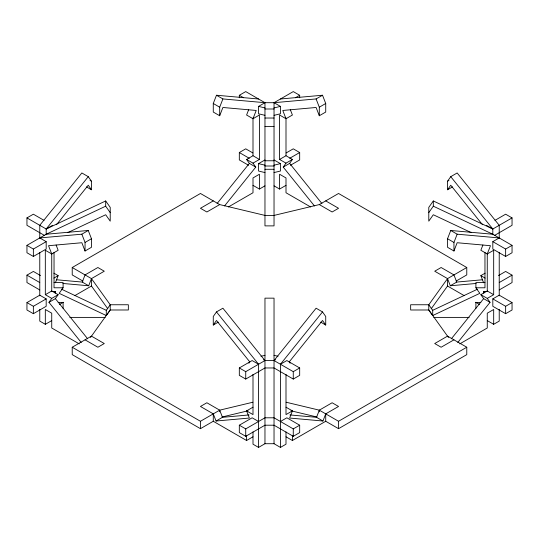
<?xml version="1.0" encoding="UTF-8"?>
<svg xmlns="http://www.w3.org/2000/svg" width="539" height="539" viewBox="0 0 539 539"><rect width="100%" height="100%" fill="white"/><g stroke="black" fill="none" stroke-linecap="round" stroke-linejoin="round"><path stroke-width="0.81" d="M55.369 282.793L58.145 275.638L53.873 273.172M56.454 279.761L82.272 282.072L85.047 274.917L97.876 267.512L104.283 271.211L91.462 278.616L88.686 285.771L62.868 283.467M248.634 109.761L246.592 115.023L253 118.721L256.207 110.461L222.897 107.483L219.69 115.75L213.276 112.045L213.276 103.495L216.483 95.235L258.558 98.994M219.69 115.75L219.69 107.2L222.897 98.933L264.966 102.693L274.034 102.693L316.103 98.933L322.517 95.235L325.724 103.495L325.724 112.045L319.31 115.75L316.103 107.483L282.793 110.461L286 118.721L292.407 115.023L290.366 109.761M286 407.188L292.407 410.893L289.632 418.048L322.949 421.02L325.724 413.864L338.546 406.46L332.132 402.761L319.31 410.166L316.534 417.321L289.881 414.936M482.89 245.016L480.855 250.271L487.263 253.97L490.47 245.71L457.153 242.732L453.953 250.999L447.538 247.293L447.538 238.743L450.745 230.483L492.814 234.243L512.05 245.346L512.05 252.751L505.636 256.449L492.814 249.052L492.814 241.647L499.229 237.942L457.153 234.189L450.745 230.483M453.953 250.999L453.953 242.449L457.153 234.189M81.234 342.487L48.961 302.339L51.737 298.39L58.145 294.692L51.737 290.986L45.323 294.692L45.323 250.271L51.737 253.97L58.145 250.271L56.11 245.016M48.961 302.339L55.369 298.64L58.145 294.692M90.539 337.448L110.219 309.992L110.219 304.757L91.462 278.616L72.226 267.512L72.226 274.917L82.912 281.082M314.453 205.945L283.224 167.09L286 163.142L292.407 159.443L286 155.737L279.586 159.443L279.586 115.023L286 118.721M283.224 167.09L289.632 163.391L292.407 159.443M253 431.867L253 444.203L258.558 447.41L258.558 364.256L252.144 360.557L239.323 367.955L239.323 375.36L245.73 379.065L264.966 367.962L274.034 367.962L293.27 379.065L299.677 375.36L299.677 367.955L293.27 371.661L274.034 360.557L264.966 360.557L222.897 308.214L216.483 311.919L213.276 316.481L213.276 325.03L218.261 322.147M213.276 325.03L216.483 320.469L249.8 361.912L248.883 363.212M452.524 186.898L447.538 189.775L447.538 181.232L450.745 176.671L457.153 172.965L499.229 225.309L499.229 238.521M447.538 189.775L450.745 185.221L482.499 224.716M54.035 282.551L63.103 282.551L63.103 287.786L59.175 293.337L106.291 315.544L110.219 309.992L128.349 309.992L128.349 304.757L110.219 304.757L106.291 310.309L106.291 315.544M494.243 235.59L512.05 225.309L512.05 217.904L492.814 229.008L433.316 200.959L428.781 207.374L428.781 221.152L433.316 214.744L471.308 232.653M428.781 212.609L433.316 206.194L433.316 200.959M54.365 292.717L55.254 291.484L51.953 291.484M456.088 281.082L466.774 274.917L466.774 267.512L447.538 278.616L428.781 304.757L428.781 309.992L432.709 315.544L479.825 293.337L475.897 287.786L475.897 282.551L484.965 282.551M431.187 308.807L447.538 286.02L447.538 278.616L434.717 271.211L441.124 267.512L453.953 274.917L456.728 282.072L482.546 279.761M46.186 234.768L46.186 229.008L88.255 176.671L81.847 172.965L39.771 225.309L39.771 238.521M56.501 224.716L88.255 185.221L91.462 189.775L91.462 181.232L88.255 176.671M217.096 203.54L249.368 163.391L246.592 159.443L253 155.737L259.414 159.443L259.414 115.023L253 118.721M224.547 205.945L255.776 167.09L253 163.142L246.592 159.443M286 431.867L286 444.203L280.442 447.41L280.442 364.256L322.517 311.919L316.103 308.214L274.034 360.557L275.456 359.735M451.359 338.788L483.631 298.64L480.855 294.692L487.263 290.986L493.677 294.692L493.677 250.271L487.263 253.97M457.766 342.487L490.039 302.339L487.263 298.39L480.855 294.692M44.757 235.59L26.95 225.309L26.95 217.904L33.364 214.199L44.05 220.37M239.323 97.761L239.323 95.288L245.73 91.59L264.966 102.693L264.966 225.881L274.034 225.881L274.034 102.693L293.27 91.59L299.677 95.288L299.677 97.761M26.95 217.904L46.186 229.008L52.593 225.309M264.966 115.333L258.558 113.796L258.558 106.399L264.966 102.693M51.737 253.97L48.53 245.71L81.847 242.732L85.047 250.999L91.462 247.293L91.462 238.743L88.255 230.483L81.847 234.189L39.771 237.942L46.186 241.647L46.186 249.052L33.364 256.449L26.95 252.751L26.95 245.346L46.186 234.243L105.684 206.194L105.684 200.959L46.186 229.008M26.95 245.346L33.364 249.052L46.186 241.647M295.406 97.761L299.677 95.288M39.771 289.948L26.95 282.551L26.95 275.146L33.364 271.44L40.486 275.557M248.58 165.284L239.323 159.935L239.323 152.53L245.73 148.831L252.858 152.948M85.047 250.999L85.047 242.449L91.462 238.743M319.31 115.75L319.31 107.2L325.724 103.495M53.873 278.111L58.145 275.638M72.226 267.512L200.454 193.481L219.69 204.584L264.966 215.411L274.034 215.411L319.31 204.584L338.546 193.481L466.774 267.512M253 163.142L259.414 159.443M264.966 172.574L258.558 171.038L258.558 163.64L264.966 159.935M26.95 302.588L39.771 295.183L46.186 298.889L46.186 306.293L33.364 313.691L26.95 309.992L26.95 302.588L33.364 306.293L46.186 298.889M286.142 152.948L293.27 148.831L299.677 152.53L299.677 159.935L290.42 165.284M213.276 200.885L200.454 208.29L206.868 211.989L219.69 204.584M289.706 158.291L299.677 152.53M59.593 304.42L63.218 302.325M74.806 295.635L91.462 286.02L91.462 278.616M228.381 206.969L253 192.753L253 177.951L259.414 174.245L259.414 189.054L264.966 185.847M39.771 309.319L39.771 321.096L45.323 324.303L51.737 320.604M274.034 185.847L279.586 189.054L286 185.349M253 436.799L246.592 440.504L213.276 421.269L200.454 428.673L72.226 354.642L72.226 347.237L91.462 336.134L104.283 343.538L97.876 347.237L85.047 339.833M447.538 181.232L448.96 180.41M494.95 220.37L505.636 214.199L512.05 217.904M239.323 367.955L245.73 371.661L264.966 360.557L263.544 359.735M280.442 364.256L286.856 360.557L299.677 367.955M72.226 347.237L200.454 421.269L219.69 410.166L252.838 402.235M492.814 241.647L505.636 249.052L512.05 245.346M222.466 417.321L219.69 410.166L206.868 402.761L200.454 406.46L213.276 413.864L216.051 421.02L222.466 417.321L249.119 414.936M447.538 278.616L450.314 285.771L456.728 282.072M216.051 421.02L249.368 418.048L246.592 410.893L253 407.188M483.631 282.793L480.855 275.638L485.127 273.172M280.442 421.498L286.856 417.799L299.677 425.204L299.677 432.601L293.27 436.307L274.034 425.204L264.966 425.204L245.73 436.307L239.323 432.601L239.323 425.204L252.144 417.799L258.558 421.498M498.514 275.557L505.636 271.44L512.05 275.146L512.05 282.551L499.229 289.948M239.323 425.204L245.73 428.903L264.966 417.799L274.034 417.799L293.27 428.903L299.677 425.204M499.229 282.551L512.05 275.146M292.407 410.893L286 414.592L286 374.362M487.263 298.39L493.677 294.692M492.814 298.889L499.229 295.183L512.05 302.588L512.05 309.992L505.636 313.691L492.814 306.293L492.814 298.889L505.636 306.293L512.05 302.588M258.558 447.41L264.966 443.712L274.034 443.712L280.442 447.41M453.953 339.833L441.124 347.237L434.717 343.538L447.538 336.134L466.774 347.237L466.774 354.642L338.546 428.673L325.724 421.269L292.407 440.504L286 436.799M459.74 343.895L487.263 328.002L487.263 313.199L493.677 309.494L493.677 324.303L499.229 321.096L499.229 309.319M286.162 402.235L319.31 410.166L338.546 421.269L466.774 347.237M67.692 232.653L105.684 214.744L110.219 221.152L110.219 207.374L105.684 200.959M432.709 315.544L432.709 310.309L477.541 289.173M274.034 107.928L280.442 106.399L280.442 113.796L274.034 115.333M274.034 165.17L280.442 163.64L280.442 171.038L274.034 172.574M260.957 356.279L264.966 355.322M222.115 416.991L247.987 410.799M280.442 98.994L322.517 95.235M46.186 234.243L88.255 230.483M450.314 285.771L476.132 283.467M264.966 108.999L274.034 108.999M264.966 118.028L274.034 118.028M264.966 126.577L274.034 126.577M264.966 160.77L274.034 160.77M264.966 166.005L274.034 166.005M264.966 169.286L274.034 169.286M63.103 287.786L54.035 287.786L54.035 252.373M475.897 287.786L484.965 287.786L484.965 252.373M483.746 293.128L483.746 291.484L487.047 291.484M58.158 302.588L63.103 302.588M475.897 302.588L480.842 302.588M69.834 317.397L105.166 317.397M433.834 317.397L469.166 317.397M258.558 106.399L264.966 107.928M258.558 163.64L264.966 165.17M274.034 355.322L278.043 356.279M291.013 410.799L316.885 416.991M433.316 206.194L492.814 234.243M61.459 289.173L106.291 310.309M274.034 102.693L280.442 106.399M486.407 225.309L492.814 229.008L492.814 234.768M239.323 95.288L243.594 97.761M216.483 95.235L222.897 98.933M213.276 103.495L219.69 107.2M447.538 238.743L453.953 242.449M279.586 159.443L286 163.142M480.855 275.638L485.127 278.111M274.034 159.935L280.442 163.64M325.724 200.885L338.546 208.29L332.132 211.989L319.31 204.584M239.323 152.53L249.294 158.291M249.368 163.391L255.776 167.09M483.631 298.64L490.039 302.339M310.619 206.969L286 192.753L286 177.951L279.586 174.245L279.586 189.054M447.538 286.02L464.194 295.635M475.782 302.325L479.407 304.42M253 185.349L259.414 189.054M487.263 320.604L493.677 324.303M90.04 180.41L91.462 181.232M86.476 186.898L91.462 189.775M320.739 322.147L325.724 325.03L325.724 316.481L322.517 311.919M82.272 282.072L88.686 285.771M316.534 417.321L322.949 421.02M26.95 275.146L39.771 282.551M45.323 294.692L51.737 298.39M246.592 410.893L253 414.592L253 374.362M79.26 343.895L51.737 328.002L51.737 313.199L45.323 309.494L45.323 324.303M450.745 176.671L492.814 229.008M289.632 163.391L321.904 203.54M216.483 311.919L258.558 364.256M55.369 298.64L87.641 338.788M483.746 291.484L484.635 292.717M91.462 286.02L107.813 308.807M432.709 310.309L428.781 304.757L410.651 304.757L410.651 309.992L428.781 309.992L448.461 337.448M105.684 206.194L110.219 212.609M325.724 325.03L322.517 320.469L289.2 361.912L290.117 363.212M316.103 98.933L319.31 107.2M81.847 234.189L85.047 242.449M505.636 249.052L505.636 256.449M505.636 306.293L505.636 313.691M499.229 252.643L499.229 295.837M487.263 253.276L487.263 290.986M475.897 302.291L475.897 308.348M338.546 421.269L338.546 428.673M325.724 413.864L325.724 421.269M319.31 410.166L319.31 411.809M293.27 371.661L293.27 379.065M293.27 428.903L293.27 436.307M292.407 435.566L292.407 440.504M286 118.028L286 155.737M274.034 443.712L274.034 298.155L264.966 298.155L264.966 443.712M253 118.028L253 155.737M246.592 435.566L246.592 440.504M245.73 371.661L245.73 379.065M245.73 428.903L245.73 436.307M219.69 410.166L219.69 411.809M213.276 413.864L213.276 421.269M200.454 421.269L200.454 428.673M63.103 302.291L63.103 308.348M55.254 291.484L55.254 293.128M51.737 253.276L51.737 290.986M39.771 252.643L39.771 295.837M33.364 249.052L33.364 256.449M33.364 306.293L33.364 313.691"/></g></svg>
